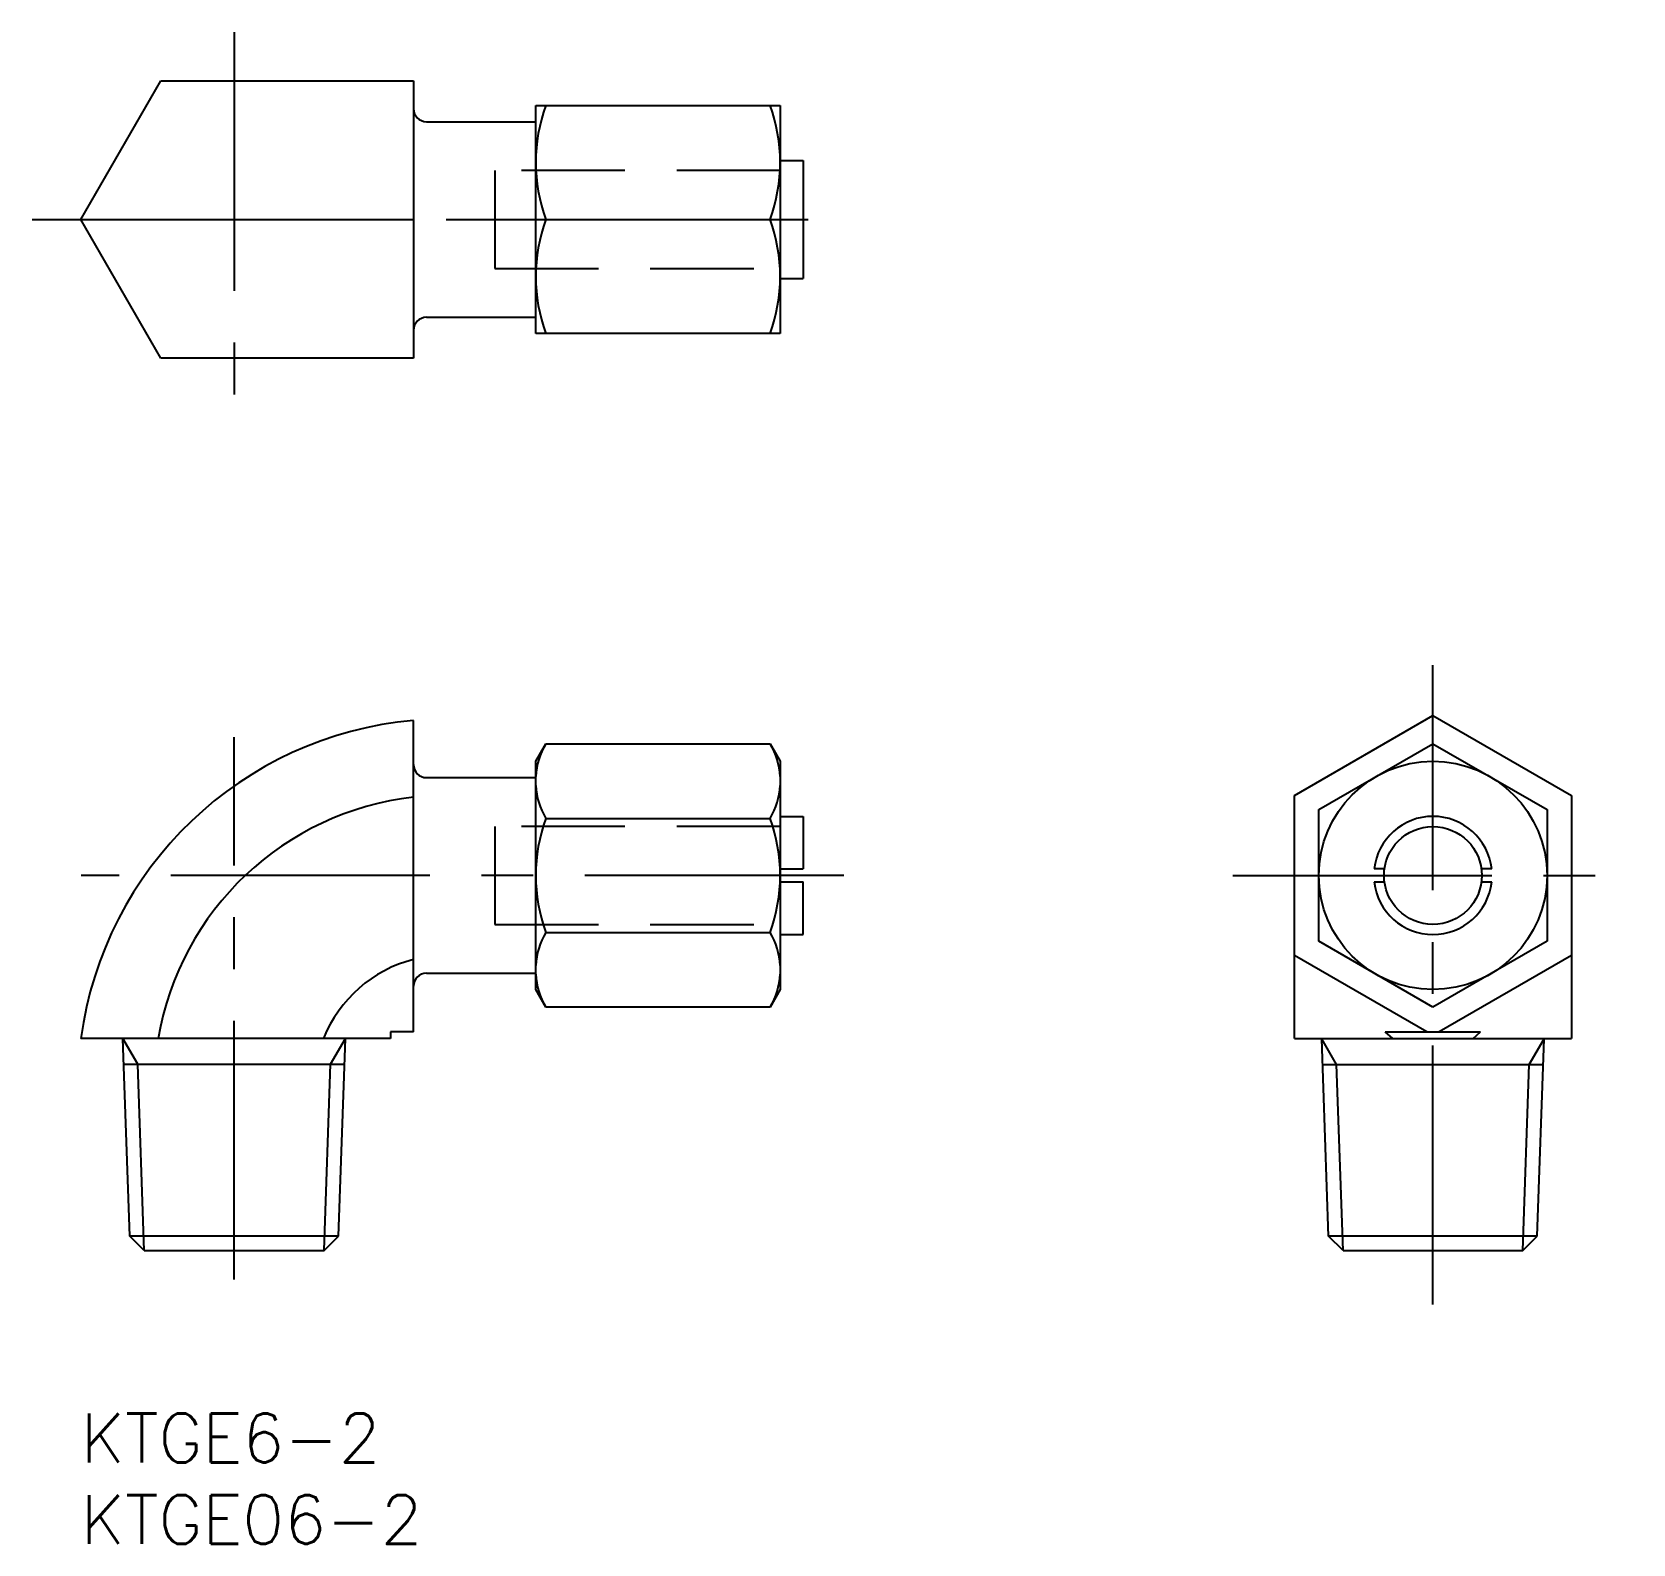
# Model space of a CAD drawing. Extents: x -3 to 95.2, y -8 to 84.7.
import ezdxf

# ---------------------------------------------------------------- set-up
doc = ezdxf.new("R2010")
doc.units = 0
doc.header["$LTSCALE"] = 0.5
doc.linetypes.add('CENTER', pattern=[50.8, 31.75, -6.35, 6.35, -6.35])
doc.linetypes.add('DASHED', pattern=[19.05, 12.7, -6.35])
for name, color, linetype in [('MSM_CENTER', 1, 'CENTER'), ('MSM_CONTINUOUS', 7, 'CONTINUOUS'), ('MSM_DASHED', 4, 'DASHED'), ('MSM_NARROW', 5, 'CONTINUOUS'), ('MSM_PART_NUMBER', 7, 'CONTINUOUS')]:
    doc.layers.add(name, color=color, linetype=linetype)
doc.styles.get("Standard").update_dxf_attribs({"font": 'txt.shx', "height": 2.5, "bigfont": 'bigfont.shx'})

msp = doc.modelspace()

# ---------------------------------------------------------------- linework, layer by layer
at = {"layer": 'MSM_CENTER'}
for p, q in [((9.4, 84.747), (9.4, 61.747)), ((-3, 73.247), (47.3, 73.247)), ((82.946, 6.697), (82.946, 45.91)), ((9.4, 8.215), (9.4, 41.487)), ((46.799, 33.01), (0.015, 33.01)), ((70.675, 33.01), (95.217, 33.01))]:
    msp.add_line(p, q, dxfattribs=at)
at = {"layer": 'MSM_CONTINUOUS'}
for p, q in [((0, 73.247), (4.907, 81.747)), ((4.907, 81.747), (20.4, 81.747)), ((20.4, 81.747), (20.4, 64.747)), ((27.9, 80.247), (42.9, 80.247)), ((27.9, 66.247), (27.9, 80.247)), ((42.9, 80.247), (42.9, 66.247)), ((21.2, 79.247), (27.9, 79.247)), ((42.9, 76.872), (44.3, 76.872)), ((44.3, 76.872), (44.3, 69.622)), ((0, 73.247), (20.4, 73.247)), ((4.907, 64.747), (0, 73.247)), ((28.525, 73.247), (42.275, 73.247)), ((42.9, 69.622), (44.3, 69.622)), ((21.2, 67.247), (27.9, 67.247)), ((42.9, 66.247), (27.9, 66.247)), ((20.4, 64.747), (4.907, 64.747)), ((20.4, 23.41), (20.4, 42.521)), ((74.446, 37.917), (82.946, 42.825)), ((82.946, 42.825), (91.446, 37.917)), ((27.9, 40.01), (28.525, 41.093)), ((28.525, 41.093), (42.275, 41.093)), ((42.275, 41.093), (42.9, 40.01)), ((75.946, 37.051), (82.946, 41.093)), ((82.946, 41.093), (89.946, 37.051)), ((27.9, 26.01), (27.9, 40.01)), ((42.9, 40.01), (42.9, 26.01)), ((21.2, 39.01), (27.9, 39.01)), ((74.446, 23.01), (74.446, 37.917)), ((91.446, 37.917), (91.446, 23.01)), ((28.525, 36.51), (42.275, 36.51)), ((42.9, 36.635), (44.3, 36.635)), ((44.3, 36.635), (44.3, 33.41)), ((75.946, 28.969), (75.946, 37.051)), ((89.946, 37.051), (89.946, 28.969)), ((42.9, 33.41), (44.3, 33.41)), ((79.973, 33.41), (79.343, 33.41)), ((86.549, 33.41), (85.919, 33.41)), ((42.9, 32.61), (44.3, 32.61)), ((44.3, 29.385), (44.3, 32.61)), ((79.343, 32.61), (79.973, 32.61)), ((85.919, 32.61), (86.549, 32.61)), ((28.525, 29.51), (42.275, 29.51)), ((42.9, 29.385), (44.3, 29.385)), ((82.946, 24.927), (75.946, 28.969)), ((89.946, 28.969), (82.946, 24.927)), ((82.574, 23.41), (74.446, 28.103)), ((91.446, 28.103), (83.318, 23.41)), ((21.2, 27.01), (27.9, 27.01)), ((28.525, 24.927), (27.9, 26.01)), ((42.9, 26.01), (42.275, 24.927)), ((42.275, 24.927), (28.525, 24.927)), ((19, 23.01), (0, 23.01)), ((3, 10.887), (2.577, 23.01)), ((15.8, 10.887), (16.223, 23.01)), ((19, 23.41), (19, 23.01)), ((20.4, 23.41), (19, 23.41)), ((74.446, 23.01), (91.446, 23.01)), ((76.546, 10.887), (76.124, 22.99)), ((80.478, 23.01), (80.021, 23.41)), ((80.021, 23.41), (85.871, 23.41)), ((85.414, 23.01), (85.871, 23.41)), ((89.346, 10.887), (89.768, 22.99)), ((2.632, 21.432), (16.168, 21.432)), ((76.179, 21.412), (89.713, 21.412)), ((15.8, 10.887), (3, 10.887)), ((3.887, 10), (3, 10.887)), ((14.913, 10), (15.8, 10.887)), ((89.346, 10.887), (76.546, 10.887)), ((77.433, 10), (76.546, 10.887)), ((88.459, 10), (89.346, 10.887)), ((3.887, 10), (14.913, 10)), ((77.433, 10), (88.459, 10))]:
    msp.add_line(p, q, dxfattribs=at)
for radius in [7, 3]:
    msp.add_circle((82.946, 33.01), radius, dxfattribs=at)
for centre, radius, start, end in [((21.2, 80.047), 0.8, 180, 270), ((38.009, 76.747), 10.109, 159.74384, 200.25616), ((32.791, 76.747), 10.109, 339.74384, 20.25616), ((38.009, 69.747), 10.109, 159.74384, 200.25616), ((32.791, 69.747), 10.109, 339.74384, 20.25616), ((21.2, 66.447), 0.8, 90, 180), ((22.4, 20.01), 22.6, 95.07706, 172.37185), ((32.353, 38.801), 4.461, 149.09472, 176.52103), ((38.447, 38.801), 4.461, 3.47897, 30.90528), ((21.2, 39.81), 0.8, 180, 270), ((32.353, 38.801), 4.461, 183.47897, 210.90528), ((38.447, 38.801), 4.461, 329.09472, 356.52103), ((22.4, 20.01), 17.907, 96.41247, 170.35589), ((38.009, 33.01), 10.109, 159.74384, 200.25616), ((32.791, 33.01), 10.109, 339.74384, 20.25616), ((82.946, 33.01), 3.625, 6.33519, 173.66481), ((82.946, 33.01), 3.625, 186.33519, 353.66481), ((32.353, 27.219), 4.461, 149.09472, 176.52103), ((38.447, 27.219), 4.461, 3.47897, 30.90528), ((22.4, 20.01), 8.093, 104.30844, 158.24043), ((21.2, 26.21), 0.8, 90, 180), ((32.353, 27.219), 4.461, 183.47897, 210.90528), ((38.447, 27.219), 4.461, 329.09472, 356.52103)]:
    msp.add_arc(centre, radius, start, end, dxfattribs=at)
at = {"layer": 'MSM_DASHED'}
for p, q in [((42.9, 76.247), (25.4, 76.247)), ((25.4, 76.247), (25.4, 70.247)), ((25.4, 70.247), (42.9, 70.247)), ((42.9, 36.01), (25.4, 36.01)), ((25.4, 36.01), (25.4, 30.01)), ((25.4, 30.01), (42.9, 30.01))]:
    msp.add_line(p, q, dxfattribs=at)
at = {"layer": 'MSM_NARROW'}
for p, q in [((3.489, 21.432), (2.578, 23.01)), ((15.312, 21.432), (16.223, 23.01)), ((77.035, 21.412), (76.124, 22.99)), ((88.857, 21.412), (89.768, 22.99)), ((3.887, 10), (3.489, 21.412)), ((14.913, 10.02), (15.312, 21.432)), ((77.433, 10), (77.035, 21.412)), ((88.459, 10), (88.857, 21.412))]:
    msp.add_line(p, q, dxfattribs=at)

# ---------------------------------------------------------------- texts
at = {"layer": 'MSM_PART_NUMBER'}
for s, p in [('KTGE6-2', (0, -3)), ('KTGE06-2', (0, -8))]:
    msp.add_text(s, height=3, dxfattribs=at).set_placement(p)

doc.saveas('drawing.dxf')
